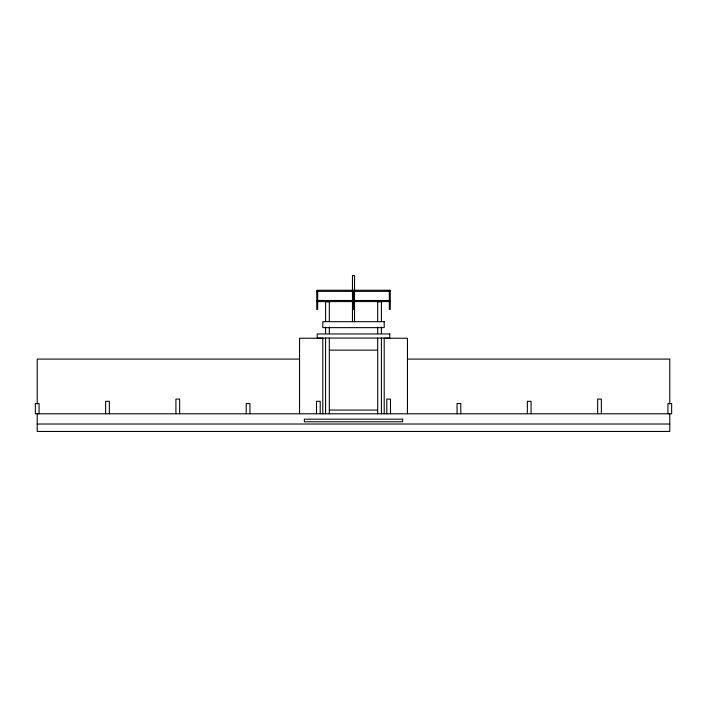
<?xml version="1.0" encoding="UTF-8"?>
<svg xmlns="http://www.w3.org/2000/svg" width="707" height="707" viewBox="0 0 707 707"><rect width="100%" height="100%" fill="white"/><g stroke="black" fill="none" stroke-linecap="round" stroke-linejoin="round"><path stroke-width="1.06" d="M329.621 350.151L377.379 350.151M299.547 359.085L37.215 359.085L37.215 403.936M407.453 359.085L669.785 359.085L669.785 403.936M329.621 410.06L377.379 410.06M37.215 424.014L669.785 424.014M669.785 413.781L669.785 431.456L37.215 431.456L37.215 413.781M667.929 413.781L667.929 403.547L671.65 403.547L671.65 413.781L35.35 413.781L35.35 403.547L39.071 403.547L39.071 413.781M601.365 413.781L601.365 399.084L597.645 399.084L597.645 413.781M531.081 413.781L531.081 401.32L527.36 401.32L527.36 413.781M460.787 413.781L460.787 403.547L457.067 403.547L457.067 413.781M407.453 413.781L407.453 338.246L384.201 338.246L384.201 413.781M390.503 413.781L390.503 399.084L386.782 399.084L386.782 413.781M381.409 321.544L381.409 301.774L377.688 301.774L377.688 321.544M381.409 327.032L381.409 333.624M381.409 338.017L381.409 413.781M377.688 327.032L377.688 333.624M377.688 338.017L377.688 413.781M354.525 321.738L354.525 275.544L352.475 275.544L352.475 321.738M329.312 321.544L329.312 301.774L325.591 301.774L325.591 321.544M329.312 327.032L329.312 333.624M329.312 338.017L329.312 413.781M325.591 327.032L325.591 333.624M325.591 338.017L325.591 413.781M322.799 413.781L322.799 338.246L299.547 338.246L299.547 413.781M320.218 413.781L320.218 401.32L316.497 401.32L316.497 413.781M249.933 413.781L249.933 403.547L246.213 403.547L246.213 413.781M179.64 413.781L179.64 399.084L175.919 399.084L175.919 413.781M109.355 413.781L109.355 401.32L105.635 401.32L105.635 413.781M389.778 290.241L317.222 290.241L317.222 291.355L389.778 291.355L389.778 290.241M317.682 290.798L316.754 290.798L316.754 309.41L317.682 309.41L317.682 290.798M353.968 290.798L353.032 290.798L353.032 309.41L353.968 309.41L353.968 290.798M390.246 290.798L389.318 290.798L389.318 309.41L390.246 309.41L390.246 290.798M389.778 300.475L317.222 300.475L317.222 301.589L389.778 301.589L389.778 300.475M384.201 321.685L322.799 321.685L322.799 327.641L384.201 327.641L384.201 321.685M389.778 333.96L317.222 333.96L317.222 338.061L389.778 338.061L389.778 333.96M402.619 419.18L304.381 419.18L304.381 421.779L402.619 421.779L402.619 419.18"/></g></svg>
